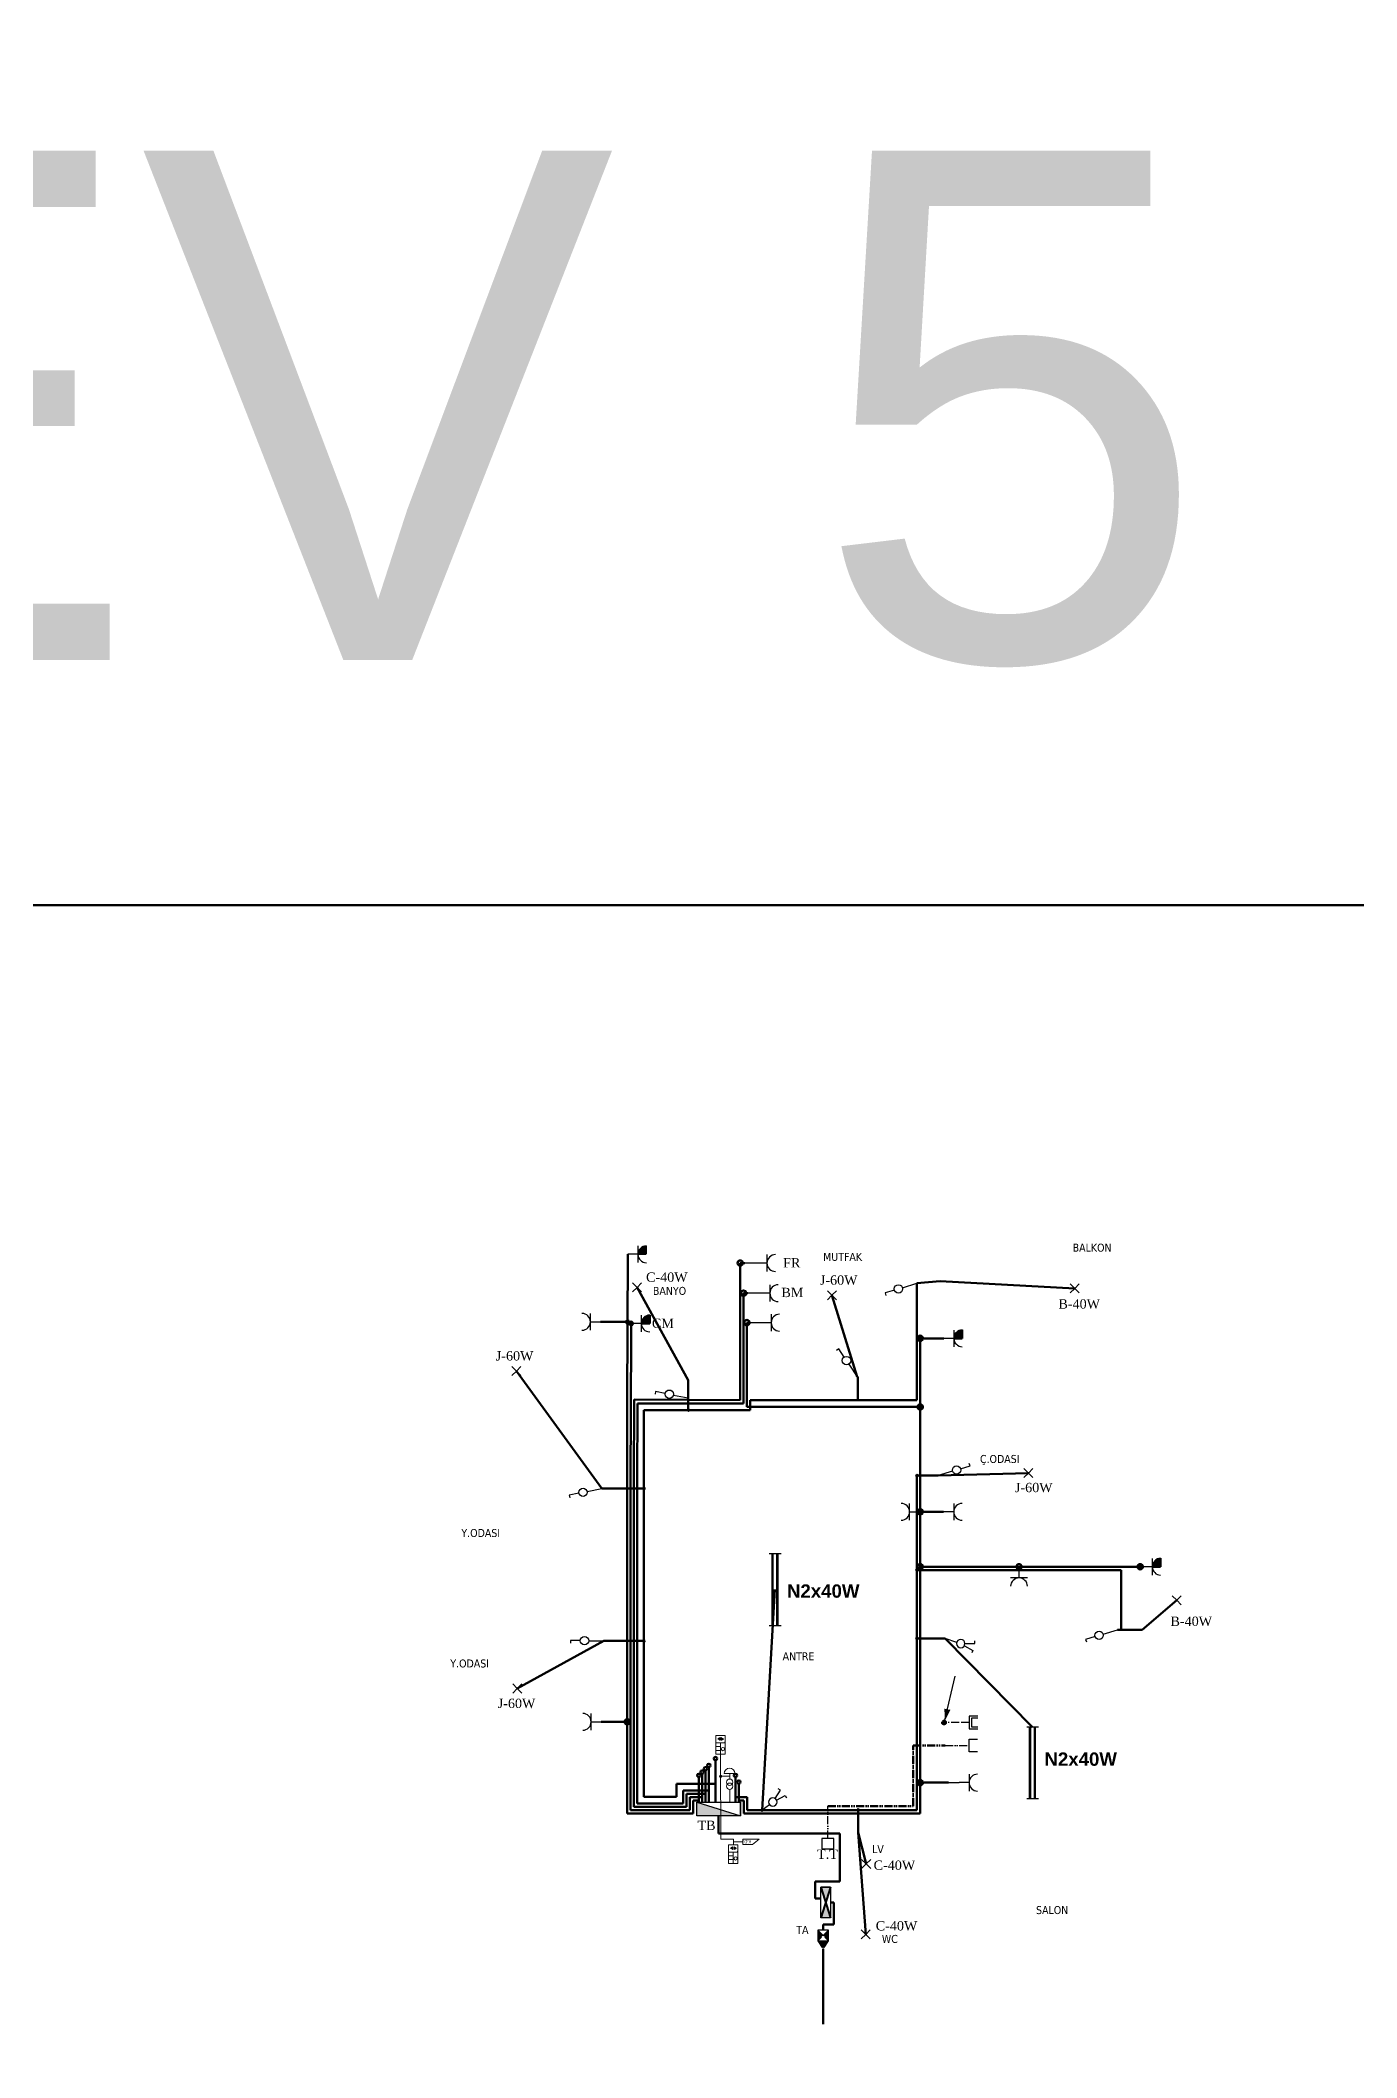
# Model space of a CAD drawing. Header units: millimetres. Extents: x 1051 to 8955, y -738 to 4312.
# Drawn here: x 5008 to 6982, y 1287 to 4312 of the extents above; entities that cross this region are included whole.
import ezdxf

# ---------------------------------------------------------------- set-up
doc = ezdxf.new("R2010")
doc.units = ezdxf.units.MM
for name, pattern in [('ACAD_ISO02W100', [15, 12, -3]), ('ACAD_ISO12W100', [21, 12, -3, 0, -3, 0, -3]), ('DASHDOT', [25.4, 12.7, -6.35, 0, -6.35])]:
    doc.linetypes.add(name, pattern=pattern)
for name, color, linetype, lineweight in [('ARM', 1, 'Continuous', 40), ('AYD.LİNYESİ', 1, 'Continuous', 50), ('DİYAFON', 41, 'DASHDOT', 20), ('K.OTM', 61, 'DASHDOT', 20), ('ZİL', 92, 'DASHDOT', 20)]:
    doc.layers.add(name, color=color, linetype=linetype, lineweight=lineweight)
for name, color, linetype in [('H', 3, 'Continuous'), ('hat', 3, 'Continuous'), ('priz', 4, 'Continuous'), ('S', 2, 'Continuous'), ('YAZI', 8, 'Continuous'), ('ışık', 1, 'Continuous')]:
    doc.layers.add(name, color=color, linetype=linetype)
doc.styles.add('ELK', font='tahoma.ttf')
doc.styles.add('EREN', font='1simpl~1.shx', dxfattribs={"height": 2})
doc.styles.add('MEKAN', font='times.ttf')
doc.styles.get("Standard").update_dxf_attribs({"font": 'arial.ttf'})

# ---------------------------------------------------------------- blocks, each defined once
blk = doc.blocks.new('P2X36')
at = {"layer": 'H', "color": 1}
for p, q in [((-53.5, 9.1), (-53.5, -8.4)), ((53.5, -8.4), (53.5, 9.1))]:
    blk.add_line(p, q, dxfattribs=at)
at = {"layer": 'H', "color": 2}
for points in [[(-53.5, 3.7, 3.8, 3.8, 0), (53.5, 3.7, 1.6, 1.6, 0)], [(-53.5, -3.7, 3.8, 3.8, 0), (53.5, -3.7, 1.6, 1.6, 0)]]:
    blk.add_lwpolyline(points, format="xyseb", dxfattribs=at)
blk = doc.blocks.new('NORA')
for p, q in [((0, 0.228), (-0.032, 0.228)), ((0, 0.105), (0, 0.228))]:
    blk.add_line(p, q)
blk.add_circle((0, 0.053), 0.0525)
blk = doc.blocks.new('A')
at = {"layer": 'S', "xscale": 100, "yscale": 100, "zscale": 100, "rotation": 180}
blk.add_blockref('NORA', (0, 0), dxfattribs=at)
blk = doc.blocks.new('K')
at = {"layer": 'S', "color": 2}
for p, q in [((-4.5, 22.2), (-7.6, 21.3)), ((-1.4, 10.3), (-4.5, 22.2)), ((1.4, 10.3), (4.5, 22.2)), ((4.5, 22.2), (7.6, 21.3))]:
    blk.add_line(p, q, dxfattribs=at)
blk.add_circle((0, 5.2), 5.25, dxfattribs=at)

msp = doc.modelspace()

# ---------------------------------------------------------------- hatches: boundary and pattern name
at = {"lineweight": 211}
h = msp.add_hatch(color=256, dxfattribs=at)
h.dxf.hatch_style = 1
h.paths.add_polyline_path([(5916.9, 2503.9, 0.414214), (5904.3, 2491.3), (5916.9, 2491.3)])
h = msp.add_hatch(color=256, dxfattribs=at)
h.dxf.hatch_style = 1
h.paths.add_polyline_path([(6053.5, 2478.2, 0.414214), (6057.6, 2474.2), (6057.6, 2478.2), (6061.6, 2478.2, 1)])
h.paths.add_polyline_path([(6061.6, 2478.2), (6057.6, 2478.2), (6057.6, 2474.2, 0.414214)], flags=17)
h.paths.add_polyline_path([(6058.5, 2433, 0.414214), (6062.6, 2429), (6062.6, 2433), (6066.6, 2433, 1)])
h.paths.add_polyline_path([(6066.6, 2433), (6062.6, 2433), (6062.6, 2429, 0.414214)], flags=17)
h.paths.add_polyline_path([(6063.5, 2388.8, 0.414214), (6067.6, 2384.8), (6067.6, 2388.8), (6071.1, 2388.8), (6071.6, 2388.8, 1)])
h.paths.add_polyline_path([(6071.6, 2388.8), (6071.1, 2388.8), (6067.6, 2388.8), (6067.6, 2384.8, 0.414214)], flags=17)
h = msp.add_hatch(color=256, dxfattribs=at)
h.dxf.hatch_style = 1
h.paths.add_polyline_path([(5891.2, 2389.9, 0.413087), (5888.8, 2392.3), (5888.7, 2387.4, 0.415341)])
h.paths.add_polyline_path([(5888.8, 2392.3, 0.414214), (5886.3, 2389.9), (5888.7, 2389.9)])
h.paths.add_polyline_path([(5888.7, 2389.9), (5886.3, 2389.9, 0.414214), (5888.7, 2387.4)])
h = msp.add_hatch(color=256, dxfattribs=at)
h.dxf.hatch_style = 1
h.paths.add_polyline_path([(5891.4, 2387.7, 0.414214), (5894.1, 2385), (5894.1, 2387.7), (5896.8, 2387.7, 1)])
h.paths.add_polyline_path([(5896.8, 2387.7), (5894.1, 2387.7), (5894.1, 2385, 0.414214)], flags=17)
h = msp.add_hatch(color=256, dxfattribs=at)
h.dxf.hatch_style = 1
h.paths.add_polyline_path([(5921.9, 2400.3, 0.414214), (5909.3, 2387.7), (5921.9, 2387.7)])
h = msp.add_hatch(color=256, dxfattribs=at)
h.dxf.hatch_style = 1
h.paths.add_polyline_path([(6323.5, 2365.3, 0.414214), (6327.6, 2361.2), (6327.6, 2365.3), (6331.6, 2365.3, 1)])
h.paths.add_polyline_path([(6331.6, 2365.3), (6327.6, 2365.3), (6327.6, 2361.2, 0.414214)], flags=17)
h = msp.add_hatch(color=256, dxfattribs=at)
h.dxf.hatch_style = 1
h.paths.add_polyline_path([(6390.6, 2365.3), (6390.6, 2377.9, 0.414214), (6378, 2365.3)])
h = msp.add_hatch(color=256, dxfattribs=at)
h.dxf.hatch_style = 1
h.paths.add_polyline_path([(5978.5, 2257.8, 1), (5981, 2257.8, 1)])
h = msp.add_hatch(color=256, dxfattribs=at)
h.dxf.hatch_style = 1
h.paths.add_polyline_path([(6327.6, 2266.5, 0.393264), (6323.4, 2262.8), (6327.6, 2262.8)])
h.paths.add_polyline_path([(6327.6, 2262.8), (6323.4, 2262.8, 0.023705), (6323.4, 2262.4, 0.420892), (6327.6, 2258.3)])
h.paths.add_polyline_path([(6327.6, 2266.5), (6327.6, 2262.8), (6327.6, 2258.3, 0.407566), (6331.5, 2262.4, 0.407566)])
h = msp.add_hatch(color=256, dxfattribs=at)
h.dxf.hatch_style = 1
h.paths.add_polyline_path([(6321.3, 2159.4, 1), (6323.8, 2159.4, 1)])
h = msp.add_hatch(color=256, dxfattribs=at)
h.dxf.hatch_style = 1
h.paths.add_polyline_path([(5913.3, 2141.4, 0.414214), (5912, 2140.1), (5913.3, 2140.1)])
h.paths.add_polyline_path([(5913.3, 2141.4), (5913.3, 2140.1), (5913.3, 2138.8, 0.414214), (5914.6, 2140.1, 0.414214)])
h.paths.add_polyline_path([(5913.3, 2140.1), (5912, 2140.1, 0.414214), (5913.3, 2138.8)])
h.paths.add_polyline_path([(5913.3, 1912.7), (5913.3, 1910.2, 0.414214), (5914.6, 1911.5, 0.414214)])
h.paths.add_polyline_path([(5913.3, 1912.7, 0.414214), (5912, 1911.5), (5913.3, 1911.5)])
h.paths.add_polyline_path([(5913.3, 1911.5), (5912, 1911.5, 0.414214), (5913.3, 1910.2)])
h = msp.add_hatch(color=256, dxfattribs=at)
h.dxf.hatch_style = 1
h.paths.add_polyline_path([(6327.6, 2109.3), (6327.6, 2105.2), (6331.6, 2105.2, 0.414214)])
h.paths.add_polyline_path([(6327.6, 2109.3, 0.413899), (6323.5, 2105.2), (6326.7, 2105.2), (6327.6, 2105.2)])
h.paths.add_polyline_path([(6331.6, 2105.2), (6327.6, 2105.2), (6326.7, 2105.2), (6323.5, 2105.2, 1.000536)])
h = msp.add_hatch(color=256, dxfattribs=at)
h.dxf.hatch_style = 1
h.paths.add_polyline_path([(6688, 2022.8), (6688, 2035.4, 0.414214), (6675.4, 2022.8)])
h = msp.add_hatch(color=256, dxfattribs=at)
h.dxf.hatch_style = 1
h.paths.add_polyline_path([(6322.6, 2017.8), (6322.6, 2019.1, 0.358385), (6321.3, 2018.1)])
h.paths.add_polyline_path([(6322.6, 2017.8), (6321.3, 2018.1, 0.048612), (6321.3, 2017.8, 1), (6323.8, 2017.8, 0.414214), (6322.6, 2019.1)])
h = msp.add_hatch(color=256, dxfattribs=at)
h.dxf.hatch_style = 1
h.paths.add_polyline_path([(6327.6, 2027), (6327.6, 2022.8), (6331.6, 2022.8, 0.007886), (6331.6, 2022.9, 0.414214)])
h.paths.add_polyline_path([(6327.6, 2027, 0.414214), (6323.5, 2022.9, 0.414214), (6327.6, 2018.9)])
h.paths.add_polyline_path([(6331.6, 2022.8), (6327.6, 2022.8), (6327.6, 2018.9, 0.405005)])
h.paths.add_polyline_path([(6471.6, 2022.8), (6475.7, 2022.8), (6475.7, 2021.2), (6475.7, 2018.7, 0.414214), (6479.7, 2022.8, 1)])
h.paths.add_polyline_path([(6475.7, 2021.2), (6475.7, 2022.8), (6471.6, 2022.8, 0.414214), (6475.7, 2018.7)], flags=17)
h = msp.add_hatch(color=256, dxfattribs=at)
h.dxf.hatch_style = 1
h.paths.add_polyline_path([(6653.2, 2022.8), (6660.2, 2022.8), (6661.4, 2022.8, 1)])
h.paths.add_polyline_path([(6661.4, 2022.8), (6660.2, 2022.8), (6653.2, 2022.8, 1)])
h = msp.add_hatch(color=256, dxfattribs=at)
h.dxf.hatch_style = 1
h.paths.add_polyline_path([(6322.6, 1915.3), (6322.6, 1916.6, 0.358385), (6321.3, 1915.6)])
h.paths.add_polyline_path([(6322.6, 1915.3), (6321.3, 1915.6, 0.048612), (6321.3, 1915.3, 1), (6323.8, 1915.3, 0.414214), (6322.6, 1916.6)])
h = msp.add_hatch(color=256, dxfattribs=at)
h.dxf.hatch_style = 1
h.paths.add_polyline_path([(5888.3, 1794.3, 0.414214), (5884.2, 1790.2), (5888.3, 1790.2)])
h.paths.add_polyline_path([(5888.3, 1794.3), (5888.3, 1786.2, 0.414214), (5892.4, 1790.2, 0.414214)])
h.paths.add_polyline_path([(5888.3, 1790.2), (5884.2, 1790.2, 0.414214), (5888.3, 1786.2)])
at = {"linetype": 'ACAD_ISO02W100'}
h = msp.add_hatch(color=256, dxfattribs=at)
h.dxf.hatch_style = 1
h.paths.add_polyline_path([(6364, 1792.6, 0.483612), (6359.8, 1789.2), (6363.2, 1789.2)])
h.paths.add_polyline_path([(6364.7, 1792.3), (6363.2, 1789.2), (6366.7, 1789.2, 0.289947)])
h.paths.add_polyline_path([(6366.7, 1789.2), (6363.2, 1789.2), (6359.8, 1789.2, 1)])
h = msp.add_hatch(color=256, dxfattribs=at)
h.dxf.hatch_style = 1
h.paths.add_polyline_path([(6359.8, 1789.2), (6366.7, 1789.2, 1)])
at = {"linetype": 'ACAD_ISO12W100', "lineweight": 211}
h = msp.add_hatch(color=256, dxfattribs=at)
h.dxf.hatch_style = 1
h.paths.add_polyline_path([(6028.3, 1710.3), (6028.3, 1708.5), (6030.1, 1708.5, 0.414639)])
h.paths.add_polyline_path([(6028.3, 1710.3, 0.414214), (6026.6, 1708.5, 0.414388), (6028.3, 1706.8), (6028.3, 1708.5)])
h.paths.add_polyline_path([(6030.1, 1708.5), (6028.3, 1708.5), (6028.3, 1706.8, 0.413614)])
at = {"lineweight": 211}
h = msp.add_hatch(color=256, dxfattribs=at)
h.dxf.hatch_style = 1
h.paths.add_polyline_path([(6327.6, 1703), (6327.6, 1699), (6331.6, 1699, 0.414214)], flags=17)
h.paths.add_polyline_path([(6331.6, 1699), (6327.6, 1699), (6327.6, 1703, 0.414214), (6323.5, 1699, 1)])
h = msp.add_hatch(color=256, dxfattribs=at)
h.dxf.hatch_style = 1
h.paths.add_polyline_path([(6089.2, 1657.8, 1), (6091.7, 1657.8, 1)])
h = msp.add_hatch(color=256, dxfattribs=at)
h.dxf.hatch_style = 1
h.paths.add_polyline_path([(6233.2, 1657.8, 1), (6235.7, 1657.8, 1)])
at = {"layer": 'ARM'}
h = msp.add_hatch(color=3, dxfattribs=at)
h.paths.add_polyline_path([(6178.6, 1542.2), (6185.7, 1519.3), (6192.8, 1542.2)])
h.paths.add_polyline_path([(6178.6, 1496.3), (6192.8, 1496.3), (6185.7, 1519.3)])
at = {"layer": 'ZİL', "linetype": 'ACAD_ISO02W100'}
h = msp.add_hatch(color=256, dxfattribs=at)
h.paths.add_polyline_path([(6174.1, 1461.9), (6182.1, 1469.9), (6174.1, 1477.9)])
h.paths.add_polyline_path([(6190.1, 1461.9), (6190.1, 1477.9), (6182.1, 1469.9)])
msp.add_hatch(color=256, dxfattribs=at).paths.add_polyline_path([(6181.9, 1449.7), (6190.1, 1461.9), (6174.1, 1461.9)])

# ---------------------------------------------------------------- linework, layer by layer
at = {"color": 4, "lineweight": 211}
for p, q in [((5888.3, 2272.8), (5889.1, 2491.3)), ((6057.6, 2324.5), (6057.6, 2478.2)), ((6057.6, 2478.2), (6064.8, 2478.2)), ((6062.6, 2324.5), (6062.6, 2433)), ((6062.6, 2433), (6069.1, 2433)), ((5921.9, 2400.3), (5921.9, 2387.7)), ((5857.6, 2390), (5848.2, 2390)), ((5857.6, 2390), (5888.7, 2389.9)), ((5893.3, 2150.4), (5894.1, 2368.9)), ((5894.1, 2368.9), (5894.1, 2387.7)), ((5921.9, 2387.7), (5909.3, 2387.7)), ((6067.6, 2324.5), (6067.6, 2388.8)), ((6067.6, 2388.8), (6071.1, 2388.8)), ((6327.6, 2272.8), (6327.6, 2365.3)), ((6327.6, 2365.3), (6362.8, 2365.3)), ((6390.6, 2365.3), (6378, 2365.3)), ((6390.6, 2377.9), (6390.6, 2365.3)), ((6057.6, 2317.9), (6057.6, 2324.5)), ((6057.6, 2317.9), (6057.6, 2302.8)), ((6057.6, 2302.8), (6057.6, 2272.8)), ((6062.6, 2317.9), (6062.6, 2324.5)), ((6062.6, 2317.9), (6062.6, 2307.8)), ((6062.6, 2307.8), (6062.6, 2272.8)), ((6067.6, 2317.9), (6067.6, 2324.5)), ((6067.6, 2317.9), (6067.6, 2312.8)), ((6067.6, 2312.8), (6067.6, 2272.8)), ((5888.3, 2272.8), (5888.3, 1652.7)), ((5898.3, 2150.4), (5898.8, 2273.4)), ((6057.6, 2272.8), (5898.8, 2273.4)), ((6062.6, 2272.8), (6062.6, 2267.8)), ((6067.6, 2272.8), (6067.6, 2262.8)), ((6327.6, 2105.2), (6327.6, 2272.8)), ((5903.3, 2150.4), (5903.7, 2267.8)), ((6062.6, 2267.8), (5903.7, 2267.8)), ((6067.6, 2262.8), (6327.6, 2262.8)), ((5893.3, 2150.4), (5893.3, 1659.4)), ((5898.3, 2150.4), (5898.3, 1662.7)), ((5903.3, 2150.4), (5903.3, 1667.7)), ((6326.7, 2105.2), (6327.6, 2105.2)), ((6362.5, 2105.2), (6327.6, 2105.2)), ((6327.6, 2105.2), (6327.6, 1699)), ((6688, 2035.4), (6688, 2022.8)), ((6475.7, 2022.8), (6327.6, 2022.8)), ((6475.7, 2021.2), (6475.7, 2022.8)), ((6475.7, 2022.8), (6660.2, 2022.8)), ((6688, 2022.8), (6675.4, 2022.8)), ((5849.3, 1790.2), (5888.3, 1790.2)), ((6327.6, 1699), (6370, 1699)), ((6327.6, 1699), (6327.6, 1652.8)), ((5903.3, 1667.7), (5972.3, 1667.7)), ((5987.3, 1687.2), (5972.3, 1687.2)), ((5972.3, 1687.2), (5972.3, 1667.7)), ((5987.3, 1682.2), (5977.3, 1682.2)), ((5977.3, 1682.2), (5977.3, 1662.7)), ((5982.3, 1672.2), (5982.3, 1677.2)), ((5982.3, 1677.2), (5987.3, 1677.2)), ((5982.3, 1657.7), (5982.3, 1672.2)), ((5987.3, 1687.2), (5995.6, 1687.2)), ((5987.3, 1682.2), (5995.6, 1682.2)), ((5987.3, 1677.2), (5995.6, 1677.2)), ((5987.3, 1652.7), (5987.3, 1672.2)), ((5987.3, 1672.2), (5995.6, 1672.2)), ((6010.6, 1687.2), (5995.6, 1687.2)), ((5995.6, 1682.2), (6005.6, 1682.2)), ((5995.6, 1677.2), (6000.6, 1677.2)), ((5995.6, 1669.7), (5995.6, 1672.2)), ((6000.6, 1677.2), (6000.6, 1672.2)), ((6000.6, 1669.7), (6000.6, 1672.2)), ((6005.6, 1672.2), (6005.6, 1682.2)), ((6005.6, 1669.7), (6005.6, 1672.2)), ((6010.6, 1687.2), (6010.6, 1672.2)), ((6010.6, 1669.7), (6010.6, 1672.2)), ((6055.6, 1669.7), (6055.6, 1672.2)), ((6055.6, 1672.2), (6063, 1672.2)), ((6063, 1654.2), (6063, 1672.2)), ((5888.3, 1652.7), (5987.3, 1652.7)), ((5893.3, 1659.4), (5893.3, 1657.7)), ((5893.3, 1657.7), (5982.3, 1657.7)), ((5898.3, 1662.7), (5977.3, 1662.7)), ((6063, 1652.8), (6063, 1654.2)), ((6066.2, 1652.8), (6063, 1652.8)), ((6327.6, 1652.8), (6066.2, 1652.8))]:
    msp.add_line(p, q, dxfattribs=at)
at = {"color": 4, "linetype": 'ACAD_ISO12W100'}
for p, q in [((5904.3, 2491.3), (5916.9, 2491.3)), ((5916.9, 2491.3), (5916.9, 2503.9))]:
    msp.add_line(p, q, dxfattribs=at)
at = {"color": 4}
for p, q in [((6082.6, 2478.2), (6064.8, 2478.2)), ((6086.9, 2433), (6069.1, 2433)), ((6088.9, 2388.8), (6071.1, 2388.8)), ((6370, 1699), (6386, 1699))]:
    msp.add_line(p, q, dxfattribs=at)
at = {"color": 1, "lineweight": 211}
for p, q in [((6322.6, 2447.9), (6357.3, 2451.1)), ((6357.3, 2451.1), (6559.2, 2440.3)), ((5979.8, 2302.8), (5902.9, 2441.7)), ((6195.2, 2429.9), (6233.1, 2307.8)), ((6322.6, 2272.7), (6322.6, 2447.9)), ((5850.4, 2140.1), (5722, 2316.2)), ((5979.8, 2275.9), (5979.8, 2302.8)), ((6233.9, 2307.8), (6233.1, 2307.8)), ((6233.9, 2272.7), (6233.9, 2307.8)), ((5979.8, 2275.9), (5979.8, 2257.8)), ((6072.6, 2267.8), (6072.6, 2272.7)), ((6072.6, 2272.7), (6233.9, 2272.7)), ((6233.9, 2272.7), (6322, 2272.7)), ((6322, 2272.7), (6322.6, 2272.7)), ((5913.3, 2253.3), (5913.3, 2257.8)), ((5913.3, 2257.8), (6072.1, 2257.8)), ((5913.3, 2150.4), (5913.3, 2253.3)), ((6072.6, 2257.8), (6072.1, 2257.8)), ((6072.6, 2267.8), (6072.6, 2257.8)), ((5913.3, 2150.4), (5913.3, 1677.7)), ((6322.6, 2105.2), (6322.6, 2159.4)), ((6322.6, 2159.4), (6354.4, 2159.4)), ((6489.9, 2163.3), (6354.4, 2159.4)), ((5850.4, 2140.1), (5913.3, 2140.1)), ((6322.6, 2105.2), (6322.6, 1699)), ((6327.6, 2017.8), (6322.6, 2017.8)), ((6475.7, 2017.8), (6327.6, 2017.8)), ((6475.7, 2017.8), (6629, 2017.8)), ((6629, 2017.8), (6629, 1928.4)), ((6109.7, 1988.4), (6090.4, 1657.8)), ((6660.3, 1928.4), (6712.2, 1972.4)), ((5723.4, 1840.2), (5853.1, 1911.5)), ((5853.1, 1911.5), (5913.3, 1911.5)), ((6365.1, 1915.3), (6322.6, 1915.3)), ((6365.1, 1915.3), (6496.1, 1782)), ((6623.3, 1928.4), (6660.3, 1928.4)), ((5967.3, 1697.2), (5962.3, 1697.2)), ((5962.3, 1697.2), (5962.3, 1687.2)), ((5967.3, 1697.2), (5972.3, 1697.2)), ((5987.3, 1697.2), (5972.3, 1697.2)), ((5987.3, 1697.2), (5995.6, 1697.2)), ((6010.6, 1697.2), (5995.6, 1697.2)), ((6015.6, 1697.2), (6010.6, 1697.2)), ((6020.6, 1697.3), (6015.6, 1697.2)), ((6020.6, 1692.2), (6020.6, 1697.3)), ((6322.6, 1699), (6322.6, 1657.8)), ((5913.3, 1677.7), (5962.3, 1677.7)), ((5962.3, 1687.2), (5962.3, 1677.7)), ((6020.6, 1687.2), (6020.6, 1692.2)), ((6020.6, 1687.2), (6020.6, 1672.2)), ((6020.6, 1669.7), (6020.6, 1672.2)), ((6050.6, 1672.2), (6050.6, 1677.2)), ((6050.6, 1677.2), (6055.6, 1677.2)), ((6050.6, 1669.7), (6050.6, 1672.2)), ((6055.6, 1677.2), (6063, 1677.2)), ((6063, 1677.2), (6068, 1677.2)), ((6068, 1677.2), (6068, 1672.2)), ((6068, 1657.8), (6068, 1672.2)), ((6322.6, 1657.8), (6068, 1657.8)), ((6234.4, 1653.1), (6234.4, 1657.8)), ((6234.4, 1653.1), (6234.4, 1624.2)), ((6234.4, 1624.2), (6246.5, 1577.1)), ((6234.4, 1624.2), (6245.9, 1471.4))]:
    msp.add_line(p, q, dxfattribs=at)
for p, q in [((6379.6, 1858.6), (6364, 1792.6)), ((6371.4, 1808.2), (6364, 1792.6)), ((6413.9, 1798.8), (6401.1, 1798.8)), ((6401.1, 1798.8), (6401.1, 1779.6)), ((6413.9, 1795.6), (6404.3, 1795.6)), ((6404.3, 1795.6), (6404.3, 1782.8)), ((6400.8, 1764.3), (6413.6, 1764.3)), ((6400.8, 1745.1), (6400.8, 1764.3)), ((6401.1, 1779.6), (6413.9, 1779.6)), ((6404.3, 1782.8), (6413.9, 1782.8)), ((6413.6, 1745.1), (6400.8, 1745.1))]:
    msp.add_line(p, q)
at = {"linetype": 'ACAD_ISO02W100'}
msp.add_line((6401.1, 1789.2), (6369.3, 1789.2), dxfattribs=at)
at = {"lineweight": 211}
for p, q in [((6020.6, 1697.3), (6020.6, 1732.3)), ((5995.6, 1672.2), (5995.6, 1707.2)), ((6000.6, 1677.2), (6000.6, 1712.2)), ((6005.6, 1682.2), (6005.6, 1717.2)), ((6010.6, 1687.2), (6010.6, 1722.2)), ((6050.6, 1677.2), (6050.6, 1707.2)), ((6055.6, 1672.2), (6055.6, 1697.2))]:
    msp.add_line(p, q, dxfattribs=at)
at = {"color": 3, "linetype": 'ACAD_ISO12W100', "lineweight": 211}
for p, q in [((6316.9, 1663.5), (6316.9, 1754.7)), ((6316.9, 1754.7), (6316.9, 1754.7)), ((6316.9, 1754.7), (6364.8, 1754.7)), ((6189, 1663.5), (6316.9, 1663.5))]:
    msp.add_line(p, q, dxfattribs=at)
at = {"color": 3, "linetype": 'ACAD_ISO12W100'}
for p, q in [((6364.8, 1754.7), (6400.8, 1754.7)), ((6189, 1615.4), (6189, 1663.5))]:
    msp.add_line(p, q, dxfattribs=at)
at = {"color": 7, "lineweight": 211, "true_color": 0xffffff}
for p, q in [((6025, 1622.8), (6025.2, 1649.4)), ((6207.1, 1622.8), (6025, 1622.8)), ((6207.1, 1550.6), (6207.1, 1622.8)), ((6192.6, 1550.6), (6207.1, 1550.6))]:
    msp.add_line(p, q, dxfattribs=at)
at = {"color": 2, "linetype": 'ByBlock', "lineweight": 211, "true_color": 0xf1eb1f}
msp.add_lwpolyline([(1050.7, 3014.9), (8955.3, 3014.9), (8955.3, 831.1), (1050.7, 831.1)], close=True, dxfattribs=at)
msp.add_lwpolyline([(6174.1, 1461.9), (6190.1, 1461.9), (6190.1, 1477.9), (6174.1, 1477.9)], close=True)
at = {"color": 4, "lineweight": 211}
for centre, radius in [((6057.6, 2478.2), 4.06), ((6062.6, 2433), 4.06), ((5888.7, 2389.9), 2.45), ((5894.1, 2387.7), 2.69), ((6067.6, 2388.8), 4.06), ((6327.6, 2365.3), 4.06), ((6327.5, 2262.4), 4.06), ((6327.6, 2105.2), 4.06), ((6327.6, 2022.9), 4.06), ((6475.7, 2022.8), 4.06), ((6657.3, 2022.8), 4.06), ((5888.3, 1790.2), 4.06), ((6327.6, 1699), 4.06)]:
    msp.add_circle(centre, radius, dxfattribs=at)
at = {"color": 1, "lineweight": 211}
for centre in [(5979.8, 2257.8), (6322.6, 2159.4), (5913.3, 2140.1), (6322.6, 2017.8), (5913.3, 1911.5), (6322.6, 1915.3), (6090.4, 1657.8), (6234.5, 1657.8)]:
    msp.add_circle(centre, 1.26, dxfattribs=at)
at = {"color": 7, "linetype": 'ACAD_ISO02W100', "true_color": 0xffffff}
msp.add_circle((6363.2, 1789.2), 3.45, dxfattribs=at)
at = {"color": 2, "lineweight": 211, "true_color": 0xf1eb1f}
for centre in [(6010.6, 1724.8), (6020.6, 1735), (5995.6, 1709.8), (6000.6, 1714.8), (6005.6, 1719.8), (6050.6, 1709.8), (6055.6, 1699.8)]:
    msp.add_circle(centre, 2.61, dxfattribs=at)
msp.add_solid([(6363.9, 1809.9), (6371.4, 1808.2), (6364, 1792.6)])
at = {"layer": 'ARM', "color": 3}
for p, q in [((6178.6, 1542.2), (6192.8, 1496.3)), ((6192.8, 1542.2), (6178.6, 1496.3))]:
    msp.add_line(p, q, dxfattribs=at)
at = {"layer": 'AYD.LİNYESİ', "color": 7, "true_color": 0xffffff}
for p, q in [((6170.1, 1525.1), (6170.1, 1550.6)), ((6170.1, 1550.6), (6192.6, 1550.6)), ((6178.6, 1525.1), (6170.1, 1525.1)), ((6198, 1519.4), (6193, 1519.4)), ((6198, 1486.2), (6198, 1519.4)), ((6181.9, 1478.1), (6181.9, 1486.2)), ((6181.9, 1486.2), (6198, 1486.2)), ((6181.9, 1449.7), (6181.9, 1337))]:
    msp.add_line(p, q, dxfattribs=at)
at = {"layer": 'DİYAFON', "linetype": 'Continuous'}
for p, q in [((6021.3, 1769.8), (6021.3, 1741.8)), ((6035.3, 1769.8), (6021.3, 1769.8)), ((6035.3, 1758.6), (6021.3, 1758.6)), ((6027.4, 1766.5), (6023.9, 1764.5)), ((6023.9, 1764.5), (6027.4, 1762.5)), ((6024, 1764.4), (6024.3, 1764.7)), ((6024, 1764.4), (6024, 1764.5)), ((6024.2, 1764.3), (6024.9, 1765)), ((6024.3, 1764.3), (6025.2, 1765.2)), ((6024.4, 1764.2), (6025.8, 1765.5)), ((6024.5, 1764.1), (6026.1, 1765.7)), ((6024.7, 1764), (6027, 1766.2)), ((6024.7, 1764), (6026.7, 1766)), ((6024.9, 1763.9), (6027.4, 1766.4)), ((6025, 1763.9), (6027.4, 1766.3)), ((6025.1, 1763.8), (6027.4, 1766)), ((6025.2, 1763.7), (6027.4, 1765.9)), ((6025.4, 1763.6), (6027.4, 1765.7)), ((6025.4, 1763.6), (6027.4, 1765.5)), ((6025.6, 1763.5), (6027.4, 1765.3)), ((6025.7, 1763.4), (6027.4, 1765.2)), ((6025.8, 1763.4), (6027.4, 1764.9)), ((6025.9, 1763.3), (6027.4, 1764.8)), ((6026.1, 1763.2), (6027.4, 1764.5)), ((6026.2, 1763.2), (6027.4, 1764.4)), ((6026.3, 1763.1), (6027.4, 1764.2)), ((6026.4, 1763), (6027.4, 1764.1)), ((6026.5, 1762.9), (6027.4, 1763.8)), ((6026.6, 1762.9), (6027.4, 1763.7)), ((6026.8, 1762.8), (6027.4, 1763.4)), ((6026.9, 1762.8), (6027.4, 1763.3)), ((6027, 1762.7), (6027.4, 1763.1)), ((6027.1, 1762.6), (6027.4, 1762.9)), ((6027.3, 1762.5), (6027.4, 1762.7)), ((6027.3, 1762.5), (6027.4, 1762.6)), ((6027.4, 1762.5), (6027.4, 1766.5)), ((6028.3, 1758.6), (6028.3, 1741.9)), ((6032.8, 1764.5), (6029.3, 1766.5)), ((6029.3, 1766.5), (6029.3, 1762.5)), ((6029.3, 1766.4), (6029.4, 1766.4)), ((6029.3, 1766.1), (6029.6, 1766.3)), ((6029.3, 1766), (6029.6, 1766.3)), ((6029.3, 1765.7), (6029.8, 1766.2)), ((6029.3, 1765.6), (6029.9, 1766.2)), ((6029.3, 1765.4), (6030, 1766.1)), ((6029.3, 1765.2), (6030.1, 1766)), ((6029.3, 1765), (6030.3, 1765.9)), ((6029.3, 1764.9), (6030.3, 1765.9)), ((6029.3, 1764.6), (6030.5, 1765.8)), ((6029.3, 1764.3), (6030.7, 1765.7)), ((6029.3, 1764.5), (6030.6, 1765.7)), ((6029.3, 1764.1), (6030.8, 1765.6)), ((6029.3, 1763.9), (6031, 1765.5)), ((6029.3, 1763.8), (6031.1, 1765.5)), ((6029.3, 1763.5), (6031.2, 1765.4)), ((6029.3, 1763.4), (6031.3, 1765.3)), ((6029.3, 1763.1), (6031.4, 1765.2)), ((6029.3, 1763), (6031.5, 1765.2)), ((6029.3, 1762.8), (6031.7, 1765.1)), ((6029.3, 1762.6), (6031.8, 1765.1)), ((6029.3, 1762.5), (6032.8, 1764.5)), ((6029.5, 1762.5), (6031.9, 1765)), ((6029.8, 1762.7), (6032, 1764.9)), ((6030.3, 1763), (6032.1, 1764.8)), ((6030.6, 1763.2), (6032.2, 1764.8)), ((6031.2, 1763.5), (6032.4, 1764.7)), ((6031.5, 1763.7), (6032.5, 1764.7)), ((6032.1, 1764), (6032.6, 1764.6)), ((6032.4, 1764.2), (6032.7, 1764.5)), ((6034, 1758.6), (6035.3, 1760)), ((6035.3, 1741.8), (6035.3, 1769.8)), ((6021.3, 1753), (6028.3, 1753)), ((6021.3, 1747.4), (6028.3, 1747.4)), ((6021.3, 1741.8), (6035.3, 1741.8)), ((6028.3, 1741.8), (6028.3, 1708.5)), ((6041.9, 1708.5), (6028.3, 1708.5)), ((6028.3, 1708.5), (6028.4, 1637.3)), ((6033.7, 1712.7), (6049.7, 1712.7)), ((6041.9, 1704.4), (6041.9, 1712.7)), ((6041.9, 1688.8), (6041.9, 1669.7)), ((6028.4, 1637.3), (6028.4, 1614.2)), ((6047.4, 1614.2), (6028.4, 1614.2)), ((6040.3, 1605.9), (6040.3, 1577.9)), ((6054.3, 1605.9), (6040.3, 1605.9)), ((6047.4, 1605.9), (6047.4, 1614.2)), ((6054.3, 1577.9), (6054.3, 1605.9)), ((6054.3, 1594.7), (6040.3, 1594.7)), ((6040.3, 1589.1), (6047.3, 1589.1)), ((6040.3, 1583.5), (6047.3, 1583.5)), ((6040.3, 1577.9), (6054.3, 1577.9)), ((6046.4, 1602.6), (6043, 1600.6)), ((6043, 1600.6), (6046.4, 1598.5)), ((6043, 1600.5), (6043.1, 1600.6)), ((6043.1, 1600.5), (6043.4, 1600.8)), ((6043.2, 1600.4), (6043.9, 1601.1)), ((6043.3, 1600.4), (6044.2, 1601.3)), ((6043.5, 1600.2), (6045.1, 1601.8)), ((6043.5, 1600.3), (6044.8, 1601.6)), ((6043.7, 1600.1), (6045.7, 1602.1)), ((6043.8, 1600.1), (6046, 1602.3)), ((6043.9, 1600), (6046.4, 1602.5)), ((6044, 1599.9), (6046.4, 1602.4)), ((6044.2, 1599.9), (6046.4, 1602.1)), ((6044.3, 1599.8), (6046.4, 1602)), ((6044.4, 1599.7), (6046.4, 1601.8)), ((6044.5, 1599.7), (6046.4, 1601.6)), ((6044.6, 1599.6), (6046.4, 1601.4)), ((6044.7, 1599.5), (6046.4, 1601.3)), ((6044.9, 1599.5), (6046.4, 1601)), ((6045, 1599.4), (6046.4, 1600.9)), ((6045.1, 1599.3), (6046.4, 1600.6)), ((6045.2, 1599.3), (6046.4, 1600.5)), ((6045.3, 1599.2), (6046.4, 1600.3)), ((6045.4, 1599.1), (6046.4, 1600.1)), ((6045.6, 1599), (6046.4, 1599.9)), ((6045.7, 1599), (6046.4, 1599.8)), ((6045.8, 1598.9), (6046.4, 1599.5)), ((6045.9, 1598.9), (6046.4, 1599.4)), ((6046.1, 1598.8), (6046.4, 1599.2)), ((6046.1, 1598.7), (6046.4, 1599)), ((6046.3, 1598.6), (6046.4, 1598.8)), ((6046.4, 1598.5), (6046.4, 1602.6)), ((6046.4, 1598.6), (6046.4, 1598.7)), ((6047.3, 1594.7), (6047.3, 1578)), ((6051.8, 1600.6), (6048.4, 1602.6)), ((6048.4, 1602.6), (6048.4, 1598.5)), ((6048.4, 1602.5), (6048.4, 1602.5)), ((6048.4, 1602.2), (6048.6, 1602.4)), ((6048.4, 1602.1), (6048.7, 1602.4)), ((6048.4, 1601.8), (6048.8, 1602.3)), ((6048.4, 1601.5), (6049.1, 1602.2)), ((6048.4, 1601.7), (6048.9, 1602.2)), ((6048.4, 1601.3), (6049.1, 1602.1)), ((6048.4, 1601.1), (6049.3, 1602)), ((6048.4, 1601), (6049.4, 1602)), ((6048.4, 1600.7), (6049.5, 1601.9)), ((6048.4, 1600.6), (6049.6, 1601.8)), ((6048.4, 1600.4), (6049.8, 1601.7)), ((6048.4, 1600.2), (6049.9, 1601.7)), ((6048.4, 1600), (6050, 1601.6)), ((6048.4, 1599.9), (6050.1, 1601.6)), ((6048.4, 1599.6), (6050.2, 1601.5)), ((6048.4, 1599.5), (6050.3, 1601.4)), ((6048.4, 1599.2), (6050.5, 1601.3)), ((6048.4, 1599.1), (6050.6, 1601.3)), ((6048.4, 1598.9), (6050.7, 1601.2)), ((6048.4, 1598.7), (6050.8, 1601.2)), ((6048.4, 1598.5), (6051.8, 1600.6)), ((6048.5, 1598.6), (6051, 1601.1)), ((6048.8, 1598.8), (6051, 1601)), ((6049.4, 1599.1), (6051.2, 1600.9)), ((6049.7, 1599.3), (6051.3, 1600.9)), ((6050.3, 1599.6), (6051.4, 1600.8)), ((6050.6, 1599.8), (6051.5, 1600.8)), ((6051.1, 1600.1), (6051.7, 1600.7)), ((6051.4, 1600.3), (6051.7, 1600.6)), ((6053, 1594.7), (6054.3, 1596))]:
    msp.add_line(p, q, dxfattribs=at)
for centre, radius in [((6031.7, 1749.3), 2.56), ((6028.3, 1708.5), 1.75), ((6041.9, 1699.6), 4.8), ((6041.9, 1693.6), 4.8), ((6050.7, 1585.4), 2.56)]:
    msp.add_circle(centre, radius, dxfattribs=at)
msp.add_arc((6041.7, 1712.7), 8, 0, 180, dxfattribs=at)
at = {"layer": 'hat', "color": 2}
msp.add_lwpolyline([(6198.2, 1615.4), (6179.8, 1615.4), (6179.8, 1599.8), (6198.2, 1599.8)], close=True, dxfattribs=at)
at = {"layer": 'K.OTM', "linetype": 'Continuous'}
for p, q in [((6061.5, 1610.1), (6047.4, 1610.1)), ((6061.5, 1614), (6061.5, 1606.2)), ((6086.1, 1614), (6061.5, 1614)), ((6061.5, 1606.2), (6076.2, 1606.2)), ((6076.2, 1606.2), (6086.1, 1614))]:
    msp.add_line(p, q, dxfattribs=at)
at = {"layer": 'priz', "color": 4}
for p, q in [((5904.3, 2491.3), (5889.1, 2491.3)), ((5904.3, 2503.9), (5904.3, 2478.8)), ((6097.8, 2490.8), (6097.8, 2465.7)), ((6097.8, 2478.2), (6082.6, 2478.2)), ((6102.1, 2433), (6086.9, 2433)), ((6102.1, 2445.6), (6102.1, 2420.5)), ((5833, 2377.5), (5833, 2402.6)), ((5909.3, 2400.3), (5909.3, 2375.2)), ((6104.1, 2401.4), (6104.1, 2376.3)), ((5833, 2390), (5848.2, 2390)), ((5909.3, 2387.7), (5894.1, 2387.7)), ((6104.1, 2388.8), (6088.9, 2388.8)), ((6378, 2365.3), (6362.8, 2365.3)), ((6378, 2377.8), (6378, 2352.7)), ((6311.5, 2092.7), (6311.5, 2117.8)), ((6377.7, 2117.8), (6377.7, 2092.7)), ((6311.5, 2105.2), (6326.7, 2105.2)), ((6377.7, 2105.2), (6362.5, 2105.2)), ((6675.4, 2035.3), (6675.4, 2010.2)), ((6488.2, 2006), (6463.1, 2006)), ((6475.7, 2006), (6475.7, 2021.2)), ((6675.4, 2022.8), (6660.2, 2022.8)), ((5834.1, 1777.7), (5834.1, 1802.8)), ((5834.1, 1790.2), (5849.3, 1790.2)), ((6400.9, 1699), (6385.7, 1699)), ((6400.9, 1711.5), (6400.9, 1686.4))]:
    msp.add_line(p, q, dxfattribs=at)
for centre, start, end in [((5916.9, 2491.3), 90, 180), ((5916.9, 2491.3), 180, 270), ((6110.4, 2478.2), 90, 180), ((6110.4, 2478.2), 180, 270), ((6114.7, 2433), 90, 180), ((6114.7, 2433), 180, 270), ((5820.4, 2390), 0, 90), ((5921.9, 2387.7), 90, 180), ((6116.7, 2388.8), 90, 180), ((5820.4, 2390), 270, 0), ((5921.9, 2387.7), 180, 270), ((6116.7, 2388.8), 180, 270), ((6390.6, 2365.3), 90, 180), ((6390.6, 2365.3), 180, 270), ((6298.9, 2105.2), 0, 90), ((6390.3, 2105.2), 90, 180), ((6298.9, 2105.2), 270, 0), ((6390.3, 2105.2), 180, 270), ((6688, 2022.8), 90, 180), ((6475.7, 1993.4), 90, 180), ((6475.7, 1993.4), 0, 90), ((6688, 2022.8), 180, 270), ((5821.5, 1790.2), 0, 90), ((5821.5, 1790.2), 270, 0), ((6413.5, 1699), 90, 180), ((6413.5, 1699), 180, 270)]:
    msp.add_arc(centre, 12.6, start, end, dxfattribs=at)
at = {"layer": 'S', "color": 1}
for p, q in [((5902.9, 2441.7), (5896.1, 2448.5)), ((5902.9, 2441.7), (5896.1, 2434.9)), ((5902.9, 2441.7), (5909.7, 2448.5)), ((5902.9, 2441.7), (5909.7, 2434.9)), ((6195.2, 2429.9), (6188.4, 2436.7)), ((6195.2, 2429.9), (6188.4, 2423.1)), ((6195.2, 2429.9), (6202, 2436.7)), ((6195.2, 2429.9), (6202, 2423.1)), ((6559.2, 2440.3), (6552.4, 2447.1)), ((6559.2, 2440.3), (6552.4, 2433.5)), ((6559.2, 2440.3), (6566, 2447.1)), ((6559.2, 2440.3), (6566, 2433.5)), ((5722, 2316.2), (5715.2, 2323)), ((5722, 2316.2), (5715.2, 2309.4)), ((5722, 2316.2), (5728.8, 2323)), ((5722, 2316.2), (5728.8, 2309.4)), ((6489.9, 2163.3), (6483.1, 2170.1)), ((6489.9, 2163.3), (6483.1, 2156.5)), ((6489.9, 2163.3), (6496.6, 2170.1)), ((6489.9, 2163.3), (6496.6, 2156.5)), ((6712.2, 1972.4), (6705.4, 1979.2)), ((6712.2, 1972.4), (6705.4, 1965.6)), ((6712.2, 1972.4), (6719, 1979.2)), ((6712.2, 1972.4), (6719, 1965.6)), ((5723.4, 1840.2), (5716.6, 1847)), ((5723.4, 1840.2), (5730.2, 1847)), ((5723.4, 1840.2), (5716.6, 1833.4)), ((5723.4, 1840.2), (5730.2, 1833.4)), ((6246.5, 1577.1), (6239.7, 1583.9)), ((6246.5, 1577.1), (6239.7, 1570.4)), ((6246.5, 1577.1), (6253.3, 1583.9)), ((6246.5, 1577.1), (6253.3, 1570.4)), ((6245.9, 1471.4), (6239.1, 1478.2)), ((6245.9, 1471.4), (6239.1, 1464.6)), ((6245.9, 1471.4), (6252.7, 1478.2)), ((6245.9, 1471.4), (6252.7, 1464.6))]:
    msp.add_line(p, q, dxfattribs=at)
at = {"layer": 'S', "color": 3}
for p, q in [((5992.4, 1669.7), (6058, 1669.7)), ((5992.4, 1669.7), (6058, 1649.4)), ((5992.4, 1649.4), (5992.4, 1669.7)), ((6058, 1669.7), (6058, 1649.4)), ((6058, 1649.4), (6058, 1669.7)), ((6058, 1649.4), (5992.4, 1649.4)), ((6178.6, 1542.2), (6192.8, 1542.2)), ((6178.6, 1496.3), (6178.6, 1542.2)), ((6192.8, 1542.2), (6178.6, 1542.2)), ((6192.8, 1542.2), (6192.8, 1496.3)), ((6192.8, 1496.3), (6178.6, 1496.3))]:
    msp.add_line(p, q, dxfattribs=at)
at = {"layer": 'S', "linetype": 'Continuous'}
msp.add_solid([(6057.9, 1649.4), (5992.4, 1649.4), (5992.5, 1669.6)], dxfattribs=at)
at = {"layer": 'ZİL', "linetype": 'ACAD_ISO02W100'}
for p, q in [((6174.1, 1477.9), (6190.1, 1461.9)), ((6190.1, 1477.9), (6174.1, 1461.9)), ((6174.1, 1461.9), (6181.9, 1449.7)), ((6190.1, 1461.9), (6181.9, 1449.7))]:
    msp.add_line(p, q, dxfattribs=at)
at = {"layer": 'ışık'}
for p, q in [((6300.9, 2441.3), (6322.6, 2447.9)), ((6220.5, 2326.6), (6233.1, 2307.8)), ((5957.6, 2280.3), (5979.8, 2275.9)), ((6376, 2166), (6354.4, 2159.4)), ((5828.2, 2135.6), (5850.4, 2140.1)), ((5830.5, 1911.8), (5853.1, 1911.5)), ((6382.3, 1909.2), (6365.1, 1915.3)), ((6601.7, 1921.8), (6623.3, 1928.4)), ((6101.8, 1665.8), (6090.4, 1657.8))]:
    msp.add_line(p, q, dxfattribs=at)

# ---------------------------------------------------------------- block references
at = {"rotation": 270}
for p in [(6109.7, 1988.4), (6495.7, 1728.5)]:
    msp.add_blockref('P2X36', p, dxfattribs=at)
at = {"layer": 'H', "linetype": 'Continuous', "zscale": 1.2}
for name, p, xscale, yscale, rotation in [('A', (6300.9, 2441.3), 1.199999999997266, 1.200000000001167, 286.9234285359465), ('A', (6220.5, 2326.6), 1.199999999997266, 1.200000000001167, 213.8468570605416), ('A', (5957.6, 2280.3), 1.199999999997266, 1.200000000001167, 258.8677321291715), ('A', (6376, 2166), 1.199999999997266, 1.200000000001167, 106.9234285359465), ('A', (5828.2, 2135.6), 1.199999999997266, 1.200000000001167, 281.5494816764318), ('A', (5830.5, 1911.8), 1.199999999997266, 1.200000000001167, 269.2097047688823), ('K', (6382.2, 1909.1), -1.199999999998131, 1.200000000000838, 255.5009068260297), ('A', (6601.7, 1921.8), 1.199999999997266, 1.200000000001167, 286.9234285359465), ('K', (6101.9, 1665.7), -1.199999999998131, 1.200000000000838, 312.4942654779579)]:
    msp.add_blockref(name, p, dxfattribs=dict(at, xscale=xscale, yscale=yscale, rotation=rotation))

# ---------------------------------------------------------------- texts
at = {"style": 'MEKAN'}
for s, p in [('FR', (6121.9, 2471.7)), ('C-40W', (5916.5, 2450.1)), ('J-60W', (6177.1, 2445.7)), ('BM', (6119.4, 2427.1)), ('B-40W', (6534.8, 2409.9)), ('CM', (5925.3, 2380.8)), ('J-60W', (5691.2, 2332.1)), ('J-60W', (6469.6, 2134.6)), ('B-40W', (6702.8, 1934)), ('J-60W', (5694.1, 1810.9)), ('TB', (5993.7, 1627.9)), ('T.T', (6172.9, 1584.7)), ('C-40W', (6257.7, 1568.2)), ('C-40W', (6260.9, 1477.3))]:
    msp.add_text(s, height=14, dxfattribs=at).set_placement(p)
at = {"color": 2, "linetype": 'ByBlock', "lineweight": 211, "true_color": 0xf1eb1f, "insert": (2845.8, 4146.5), "char_height": 764, "attachment_point": 1}
msp.add_mtext_dynamic_manual_height_columns('ÖDEV 5', width=65602.342, gutter_width=682.1, heights=[0], dxfattribs=at)
at = {"color": 7, "char_height": 20, "width": 137.34, "attachment_point": 2}
for insert in [(6182.1, 1996.3), (6568.1, 1744.2)]:
    msp.add_mtext('{\\fArial|b1|i0|c162|p34;N2x40W}', dxfattribs=dict(at, insert=insert))
at = {"color": 6, "lineweight": 211, "char_height": 2.5, "attachment_point": 1}
for s, insert in [('{\\C9;\\c13289671;3}', (6009.9, 1726.2)), ('{\\C9;\\c13289671;7}', (6019.9, 1736.4)), ('{\\C9;\\c13289671;4}', (5994.9, 1711.1)), ('{\\C9;\\c13289671;1}', (5999.8, 1716.1)), ('{\\C9;\\c13289671;2}', (6004.8, 1721.1)), ('{\\C9;\\c13289671;6}', (6049.8, 1711.1)), ('{\\C9;\\c13289671;5}', (6054.8, 1701.1))]:
    msp.add_mtext_dynamic_manual_height_columns(s, width=5.728, gutter_width=12.5, heights=[0], dxfattribs=dict(at, insert=insert))
at = {"layer": 'K.OTM', "linetype": 'Continuous', "style": 'EREN', "width": 0.7}
msp.add_text('K.O.', height=4.91, rotation=180, dxfattribs=at).set_placement((6073.8, 1612.9))
at = {"layer": 'YAZI', "color": 2, "style": 'ELK'}
for s, p in [('MUTFAK', (6182, 2481.5)), ('BALKON', (6556.1, 2495.3)), ('BANYO', (5926.8, 2430.5)), ('Ç.ODASI', (6417.1, 2178.4)), ('Y.ODASI', (5639.6, 2067.4)), ('Y.ODASI', (5623, 1871.7)), ('ANTRE', (6121.2, 1882.5)), ('LV', (6255.3, 1593.3)), ('SALON', (6501.2, 1501.9)), ('TA', (6141.7, 1472.2)), ('WC', (6270, 1458.6))]:
    msp.add_text(s, height=12, dxfattribs=at).set_placement(p)

doc.saveas('drawing.dxf')
